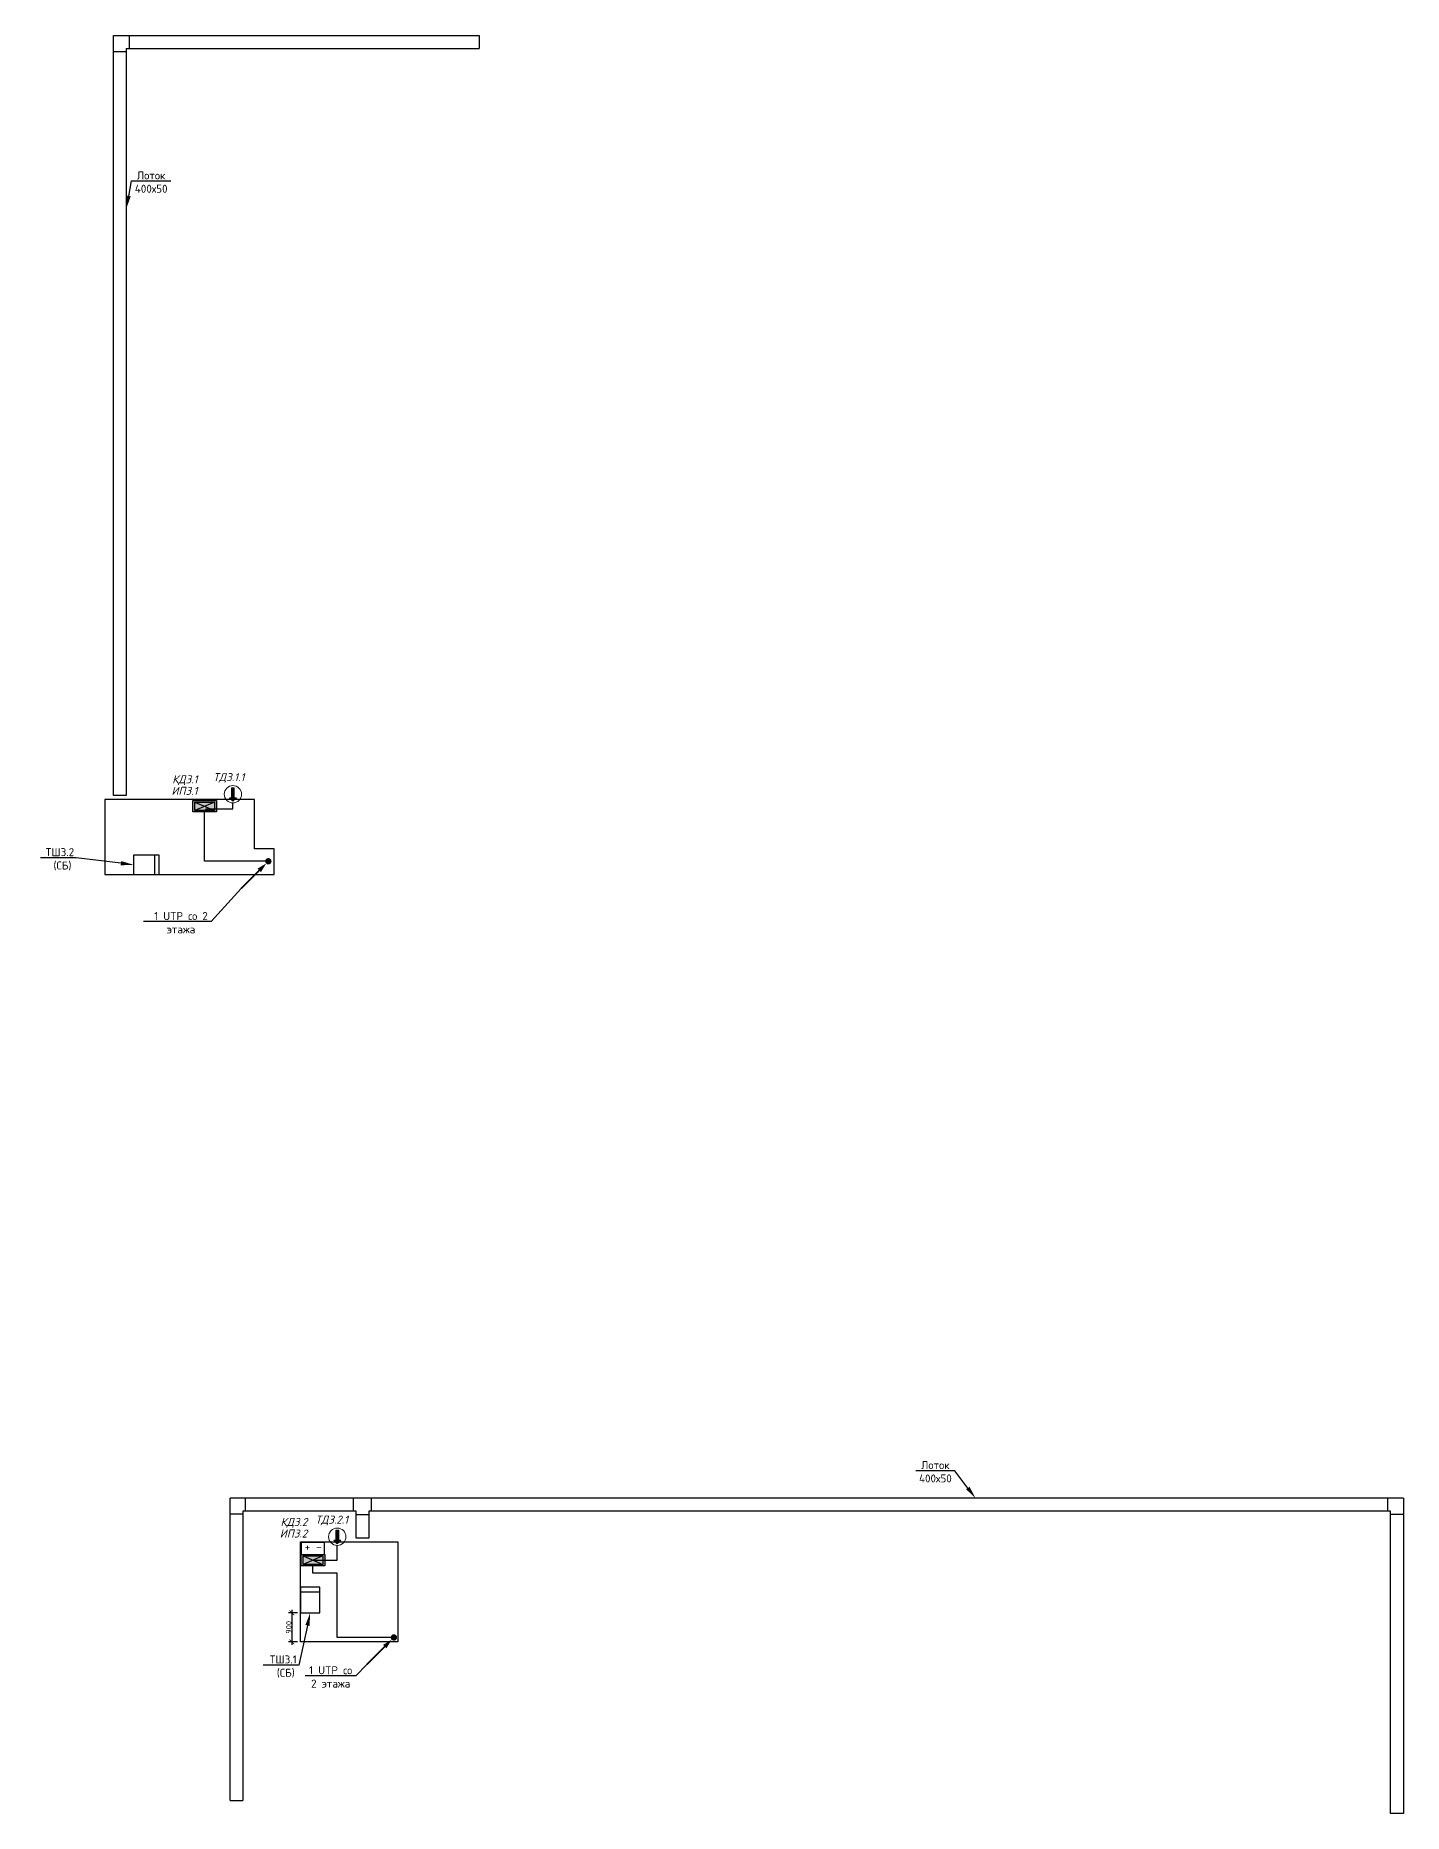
# Model space of a CAD drawing. Header units: millimetres. Extents: x -227263 to 66247, y -328592 to 378394.
# Drawn here: x 9607 to 52332, y 247384 to 302943 of the extents above; entities that cross this region are included whole.
import ezdxf
from ezdxf import colors
from ezdxf.entities.mleader import LeaderData, LeaderLine
from ezdxf.math import Vec2, Vec3

# ---------------------------------------------------------------- set-up
doc = ezdxf.new("R2010")
doc.units = ezdxf.units.MM
doc.header["$LTSCALE"] = 0.5
doc.layers.get('0').update_dxf_attribs({"lineweight": 18})
doc.layers.get('Defpoints').update_dxf_attribs({"color": 4, "lineweight": 140})
doc.layers.add('1', color=7, linetype='Continuous')
for name, color, linetype, lineweight in [('_0', 7, 'Continuous', 18), ('_СКУД', 1, 'Continuous', 30), ('АПС извещ', 1, 'Continuous', 30), ('СС_СКК_Лоток', 170, 'Continuous', 25), ('СС_СКС_Оборудование', 6, 'Continuous', 30), ('СС_СКУД_кабель', 7, 'Continuous', 30), ('СС_СКУД_оборудование', 7, 'Continuous', 25), ('СС_СКУД_текст', 7, 'Continuous', 25)]:
    doc.layers.add(name, color=color, linetype=linetype, lineweight=lineweight)
doc.styles.add('BRAZEN-txt', font='isocpeui.ttf')
doc.styles.add('DEN', font='', dxfattribs={"height": 300})
doc.styles.add('ICOCPEUR', font='')
doc.styles.add('ISOCPEUR', font='isocpeui.ttf', dxfattribs={"height": 2.5})
doc.styles.get('DEN').set_extended_font_data('ISOCPEUR')
doc.styles.get('ICOCPEUR').set_extended_font_data('ISOCPEUR')
doc.dimstyles.new('BRAZEN-Размеры_осевые', dxfattribs={"dimscale": 0, "dimtxt": 350, "dimasz": 150, "dimexe": 100, "dimexo": 100, "dimgap": 70, "dimtad": 1, "dimdec": 0, "dimzin": 0, "dimdsep": 46, "dimtxsty": 'BRAZEN-txt', "dimblk": 'ARCHTICK', "dimcen": 1, "dimdle": 100, "dimadec": 0, "dimazin": 0, "dimtfac": 1, "dimtdec": 0, "dimtofl": 0, "dimtmove": 1, "dimatfit": 3, "dimfxl": 1, "dimtolj": 1, "dimtzin": 0, "dimarcsym": 0})

# ---------------------------------------------------------------- blocks, each defined once
blk = doc.blocks.new('*U479')
blk.add_hatch(color=256).paths.add_polyline_path([(-0.71, -0.71, 1), (0.71, 0.71, 1)])
blk.add_lwpolyline([(-0.71, -0.71, 0, 1.5, 0), (-2.83, -2.83, 2, 2, 0)], format="xyseb")
at = {"const_width": 0.5}
blk.add_lwpolyline([(-8.5, -8.5), (-2.83, -2.83)], dxfattribs=at)
blk = doc.blocks.new('_ArchTick')
at = {"color": 0, "linetype": 'ByBlock', "const_width": 0.15}
blk.add_lwpolyline([(-0.5, -0.5), (0.5, 0.5)], dxfattribs=at)
blk = doc.blocks.new('*D496')
at = {"layer": 'Defpoints', "color": 0, "transparency": 16777216}
for p in [(17885, 253651), (17612, 252751), (17885, 252751)]:
    blk.add_point(p, dxfattribs=at)
at = {"layer": 'СС_СКК_Лоток', "color": 0, "linetype": 'Continuous', "lineweight": -2, "transparency": 16777216}
for p, q in [((17785, 253651), (17512, 253651)), ((17612, 253751), (17612, 252651)), ((17785, 252751), (17512, 252751))]:
    blk.add_line(p, q, dxfattribs=at)
at = {"layer": 'СС_СКК_Лоток', "color": 0, "lineweight": -2, "transparency": 16777216, "xscale": 150, "yscale": 150, "zscale": 150}
for p, rotation in [((17612, 253651), 90), ((17612, 252751), 270)]:
    blk.add_blockref('_ArchTick', p, dxfattribs=dict(at, rotation=rotation))
at = {"layer": 'СС_СКК_Лоток', "color": 0, "lineweight": 0, "transparency": 16777216, "insert": (17513, 253201), "char_height": 250, "width": 731.08, "attachment_point": 5, "rotation": 90, "style": 'ICOCPEUR'}
blk.add_mtext('\\A1;{\\H0.71429x;900}', dxfattribs=at)
blk = doc.blocks.new('точка доступа')
at = {"lineweight": 20}
h = blk.add_hatch(color=0, dxfattribs=at)
h.dxf.hatch_style = 1
h.paths.add_polyline_path([(-64, 154), (-64, -293), (64, -293), (64, 154), (154, 154), (0, 310), (-154, 154)])
at = {"color": 0, "lineweight": 20}
for p, q in [((-154, 154), (0, 310)), ((-64, 154), (-154, 154)), ((-64, -293), (-64, 154)), ((154, 154), (0, 310)), ((64, -293), (64, 154)), ((64, 154), (154, 154)), ((-64, -293), (64, -293))]:
    blk.add_line(p, q, dxfattribs=at)
blk.add_circle((0, 0), 385, dxfattribs=at)
blk = doc.blocks.new('глб87')
at = {"layer": 'АПС извещ', "color": 1, "ltscale": 100}
blk.add_lwpolyline([(188096, -212870), (187290, -212870), (187290, -213279), (188096, -213279)], close=True, dxfattribs=at)
at = {"layer": '1', "color": 7, "style": 'DEN'}
blk.add_text('+ -', height=300, dxfattribs=at).set_placement((187401, -213161))
blk = doc.blocks.new('A$C2DBE3CD9')
at = {"layer": '_0', "true_color": 0xffffff}
h = blk.add_hatch(color=7, dxfattribs=at)
h.dxf.hatch_style = 1
h.paths.add_polyline_path([(0, 542), (355, 542), (355, 0), (0, 0)])
at = {"layer": '_СКУД', "color": 5, "lineweight": 30, "ltscale": 200}
for points in [[(0, 542), (355, 542), (355, 0), (0, 0)], [(45, 496), (310, 496), (310, 45), (45, 45)]]:
    blk.add_lwpolyline(points, close=True, dxfattribs=at)
for points in [[(45, 496), (310, 45)], [(45, 45), (310, 496)]]:
    blk.add_lwpolyline(points, dxfattribs=at)
blk = doc.blocks.new('_None')

msp = doc.modelspace()

# ---------------------------------------------------------------- linework, layer by layer
at = {"layer": 'СС_СКК_Лоток'}
for p, q in [((12040, 279195), (12040, 302943)), ((12040, 302943), (23459.6, 302943)), ((12540, 302543), (12540, 302943)), ((23459.6, 302943), (23459.6, 302543)), ((12440, 302433.5), (12040, 302433.5)), ((12440, 302543), (12441, 279195)), ((12440, 302543), (23459.6, 302543)), ((12441, 279195), (12040, 279195)), ((15681.9, 247788.5), (15681.9, 257233.2)), ((52331.6, 257233.2), (15681.9, 257233.2)), ((16081.9, 256738.2), (15681.9, 256738.2)), ((19620.5, 256833.2), (16081.9, 256833.2)), ((16081.9, 256833.2), (16081.9, 247788.5)), ((16163.7, 256833.2), (16163.7, 257233.2)), ((19538.2, 256833.2), (19538.2, 257233.2)), ((19620.5, 255990.3), (19620.5, 256833.2)), ((19620.5, 256723.9), (20020.5, 256723.9)), ((24528.4, 256833.2), (20020.5, 256833.2)), ((20020.5, 256833.2), (20020.5, 255990.3)), ((20097.6, 256833.2), (20097.6, 257233.2)), ((51931.6, 256833.2), (24528.4, 256833.2)), ((51847.6, 256833.2), (51847.6, 257233.2)), ((51931.6, 247384.3), (51931.6, 256833.2)), ((51931.6, 256738.3), (52331.6, 256738.3)), ((52331.6, 257233.2), (52331.6, 247384.3)), ((20020.5, 255990.3), (19620.5, 255990.3)), ((15681.9, 247788.5), (16081.9, 247788.5)), ((52331.6, 247384.3), (51931.6, 247384.3))]:
    msp.add_line(p, q, dxfattribs=at)
at = {"layer": 'СС_СКК_Лоток', "color": 7}
for points in [[(16440.5, 279075.1), (11769.9, 279075.1), (11769.9, 276730), (17060, 276730), (17060, 277530), (16440.5, 277530), (16440.5, 279075.1)], [(17884.9, 255870.4), (20920, 255870), (20920, 252751.1), (17884.9, 252751.1), (17885.3, 255870.4)]]:
    msp.add_lwpolyline(points, dxfattribs=at)
at = {"layer": 'СС_СКС_Оборудование', "color": 7}
for p, q in [((13324.1, 277330), (13324.1, 276730)), ((17884.9, 254305.6), (18484.9, 254305.6))]:
    msp.add_line(p, q, dxfattribs=at)
for points in [[(13469.9, 277330), (12669.9, 277330), (12669.9, 276730), (13469.9, 276730)], [(17884.9, 254451.4), (17884.9, 253651.4), (18484.9, 253651.4), (18484.9, 254451.4)]]:
    msp.add_lwpolyline(points, close=True, dxfattribs=at)
at = {"layer": 'СС_СКУД_кабель', "color": 84}
for points in [[(14919.3, 278777.8), (15770.4, 278777.8), (15770.4, 278964.6)], [(18302.4, 255299.8), (19030.2, 255299.8), (19030.2, 255761.8)]]:
    msp.add_lwpolyline(points, dxfattribs=at)
at = {"layer": 'СС_СКУД_кабель', "color": 6}
for points in [[(16878, 277140), (14888, 277140), (14888, 278679.9)], [(20798.9, 252883.8), (19030.2, 252883.8), (19030.2, 254891.2), (18271.1, 254891.2), (18271.1, 255122.1)]]:
    msp.add_lwpolyline(points, dxfattribs=at)

# ---------------------------------------------------------------- block references
at = {"layer": 'СС_СКК_Лоток', "xscale": 100, "yscale": 100, "zscale": 100}
msp.add_blockref('*U479', (16878, 277140), dxfattribs=at)
at = {"layer": 'СС_СКК_Лоток', "color": 7, "xscale": 100, "yscale": 100, "zscale": 100}
msp.add_blockref('*U479', (20798.9, 252883.8), dxfattribs=at)
at = {"layer": 'СС_СКУД_оборудование', "color": 5, "xscale": 0.7, "yscale": 0.7, "zscale": 0.7, "rotation": 180}
for p in [(15770.4, 279234.4), (19030.2, 256031.5)]:
    msp.add_blockref('точка доступа', p, dxfattribs=at)
at = {"layer": 'СС_СКУД_оборудование', "linetype": 'ByBlock', "lineweight": 30, "yscale": 1.35, "zscale": 1.3, "rotation": 270}
for p in [(14522.4, 279035.3), (17905.6, 255477.5)]:
    msp.add_blockref('A$C2DBE3CD9', p, dxfattribs=at)
at = {"layer": 'СС_СКУД_оборудование', "xscale": 0.9025304142727476, "yscale": 0.9025304142727476, "zscale": 0.9025304142727476}
msp.add_blockref('глб87', (-151127.6, 447967.9), dxfattribs=at)

# ---------------------------------------------------------------- texts
at = {"layer": 'СС_СКУД_текст', "color": 7, "lineweight": 20, "style": 'ISOCPEUR'}
for s, p in [('ИП3.1', (13851, 279214.2)), ('КД3.1', (13876.6, 279575.8)), ('ИП3.2', (17234.1, 256006.3)), ('КД3.2', (17259.7, 256367.9))]:
    msp.add_text(s, height=250, dxfattribs=at).set_placement(p)
at = {"layer": 'СС_СКУД_текст', "style": 'ISOCPEUR'}
for s, p in [('ТД3.1.1', (15155.3, 279642.9)), ('ТД3.2.1', (18348.1, 256440))]:
    msp.add_text(s, height=250, dxfattribs=at).set_placement(p)

# ---------------------------------------------------------------- dimensions: what is measured, and where the dimension line sits
at = {"layer": 'СС_СКК_Лоток', "color": 7, "lineweight": 0}
dim = msp.add_linear_dim(base=(17612.4, 252751.5), p1=(17885, 253651.4), p2=(17884.9, 252751.5), angle=270, text='{\\H0.71429x;<>}', dimstyle='BRAZEN-Размеры_осевые', override={"dimscale": 1, "dimtxt": 250, "dimgap": 10, "dimtxsty": 'ICOCPEUR'}, dxfattribs=at)
dim.commit()
dim.dimension.update_dxf_attribs({"geometry": '*D496', "text_midpoint": (17513.1, 253201.5)})

# ---------------------------------------------------------------- leaders
ml = msp.add_multileader_mtext('Standard', dxfattribs=at)
ml.set_content('Лоток\\P400х50', color=7, style='ICOCPEUR')
ml.set_leader_properties()
ml.build(insert=Vec2(0, 0))
ml.multileader.update_dxf_attribs({"text_left_attachment_type": 6, "text_right_attachment_type": 6, "dogleg_length": 100, "arrow_head_size": 400})
ctx = ml.context
ctx.base_point, ctx.char_height, ctx.arrow_head_size, ctx.landing_gap_size, ctx.plane_origin = Vec3(12706, 298398), 250, 400, 0, Vec3(18293.1, 296435.8)
ctx.left_attachment, ctx.right_attachment, ctx.text_align_type = 6, 6, 1
notes = []
notes.append((ctx, [(1, (1, 1, 0), (12606, 298398), (1, 0), 100, [(0, [(12440.2, 297536.4)], 0, [])])]))
ctx.mtext.insert, ctx.mtext.width, ctx.mtext.alignment, ctx.mtext.flow_direction = Vec3(13218.5, 298698), 2467.274, 2, 5
ml = msp.add_multileader_mtext('Standard', dxfattribs=at)
ml.set_content('ТШ3.2\\P (СБ)', color=7, style='ICOCPEUR')
ml.set_leader_properties()
ml.build(insert=Vec2(0, 0))
ml.multileader.update_dxf_attribs({"text_left_attachment_type": 6, "text_right_attachment_type": 6, "dogleg_length": 100, "arrow_head_size": 400})
ctx = ml.context
ctx.base_point, ctx.char_height, ctx.arrow_head_size, ctx.landing_gap_size, ctx.plane_origin = Vec3(9955, 277249), 250, 400, 0, Vec3(17726, 274908.5)
ctx.left_attachment, ctx.right_attachment, ctx.text_align_type = 6, 6, 1
notes.append((ctx, [(0, (1, 1, 0), (10880, 277249), (-1, 0), 100, [(0, [(12669.9, 277030)], 0, [])])]))
ctx.mtext.insert, ctx.mtext.width, ctx.mtext.alignment, ctx.mtext.flow_direction = Vec3(10367.5, 277549), 1520.837, 2, 5
ml = msp.add_multileader_mtext('Standard', dxfattribs=at)
ml.set_content('1 UTP со 2 этажа', color=7, style='ICOCPEUR')
ml.set_leader_properties()
ml.set_arrow_properties(name='NONE')
ml.build(insert=Vec2(0, 0))
ml.multileader.update_dxf_attribs({"text_left_attachment_type": 6, "text_right_attachment_type": 6, "dogleg_length": 100, "arrow_head_size": 400})
ctx = ml.context
ctx.base_point, ctx.char_height, ctx.arrow_head_size, ctx.landing_gap_size, ctx.plane_origin = Vec3(13307, 275254), 250, 400, 0, Vec3(20281.1, 274835.8)
ctx.left_attachment, ctx.right_attachment, ctx.text_align_type = 6, 6, 1
notes.append((ctx, [(0, (1, 1, 0), (15091.1, 275254), (-1, 0), 100, [(0, [(16028, 276290)], 0, [])])]))
ctx.mtext.insert, ctx.mtext.width, ctx.mtext.alignment, ctx.mtext.flow_direction = Vec3(14149.1, 275554), 1991.197, 2, 5
ml = msp.add_multileader_mtext('Standard', dxfattribs=at)
ml.set_content('Лоток\\P400х50', color=7, style='ICOCPEUR')
ml.set_leader_properties()
ml.build(insert=Vec2(0, 0))
ml.multileader.update_dxf_attribs({"text_left_attachment_type": 6, "text_right_attachment_type": 6, "dogleg_length": 100, "arrow_head_size": 400})
ctx = ml.context
ctx.base_point, ctx.char_height, ctx.arrow_head_size, ctx.landing_gap_size, ctx.plane_origin = Vec3(37199.9, 258094.7), 250, 400, 0, Vec3(42787, 256132.6)
ctx.left_attachment, ctx.right_attachment, ctx.text_align_type = 6, 6, 1
notes.append((ctx, [(0, (1, 1, 0), (38324.9, 258094.7), (-1, 0), 100, [(0, [(38965.7, 257233.2)], 0, [])])]))
ctx.mtext.insert, ctx.mtext.width, ctx.mtext.alignment, ctx.mtext.flow_direction = Vec3(37712.4, 258394.7), 2467.274, 2, 5
ml = msp.add_multileader_mtext('Standard', dxfattribs=at)
ml.set_content('ТШ3.1\\P (СБ)', color=7, style='ICOCPEUR')
ml.set_leader_properties()
ml.build(insert=Vec2(0, 0))
ml.multileader.update_dxf_attribs({"text_left_attachment_type": 6, "text_right_attachment_type": 6, "dogleg_length": 100, "arrow_head_size": 400})
ctx = ml.context
ctx.base_point, ctx.char_height, ctx.arrow_head_size, ctx.landing_gap_size, ctx.plane_origin = Vec3(16954.5, 252021.7), 250, 400, 0, Vec3(24675.5, 249681.1)
ctx.left_attachment, ctx.right_attachment, ctx.text_align_type = 6, 6, 1
notes.append((ctx, [(0, (1, 1, 0), (17829.5, 252021.7), (-1, 0), 100, [(0, [(18184.9, 253651.4)], 0, [])])]))
ctx.mtext.insert, ctx.mtext.width, ctx.mtext.alignment, ctx.mtext.flow_direction = Vec3(17342, 252321.7), 1520.837, 2, 5
ml = msp.add_multileader_mtext('Standard', dxfattribs=at)
ml.set_content('1 UTP со \\P2 этажа', color=7, style='ICOCPEUR')
ml.set_leader_properties()
ml.set_arrow_properties(name='NONE')
ml.build(insert=Vec2(0, 0))
ml.multileader.update_dxf_attribs({"text_left_attachment_type": 6, "text_right_attachment_type": 6, "dogleg_length": 100, "arrow_head_size": 400})
ctx = ml.context
ctx.base_point, ctx.char_height, ctx.arrow_head_size, ctx.landing_gap_size, ctx.plane_origin = Vec3(18144, 251683.7), 250, 400, 0, Vec3(24652.6, 250692.3)
ctx.left_attachment, ctx.right_attachment, ctx.text_align_type = 6, 6, 1
notes.append((ctx, [(0, (1, 1, 0), (19605.4, 251683.7), (-1, 0), 100, [(0, [(19948.9, 252033.8)], 0, [])])]))
ctx.mtext.insert, ctx.mtext.width, ctx.mtext.defined_height, ctx.mtext.alignment, ctx.mtext.flow_direction = Vec3(18824.7, 251983.7), 3638.415, 845.9, 2, 5
for ctx, leaders in notes:
    for number, flags, end, landing, length, lines in leaders:
        leader = LeaderData()
        leader.index, (leader.has_last_leader_line, leader.has_dogleg_vector, leader.attachment_direction) = number, flags
        leader.last_leader_point, leader.dogleg_vector, leader.dogleg_length = Vec3(end), Vec3(landing), length
        for number, points, colour, breaks in lines:
            line = LeaderLine()
            line.index, line.vertices, line.color, line.breaks = number, Vec3.list(points), colors.encode_raw_color(colour), breaks
            leader.lines.append(line)
        ctx.leaders.append(leader)

doc.saveas('drawing.dxf')
